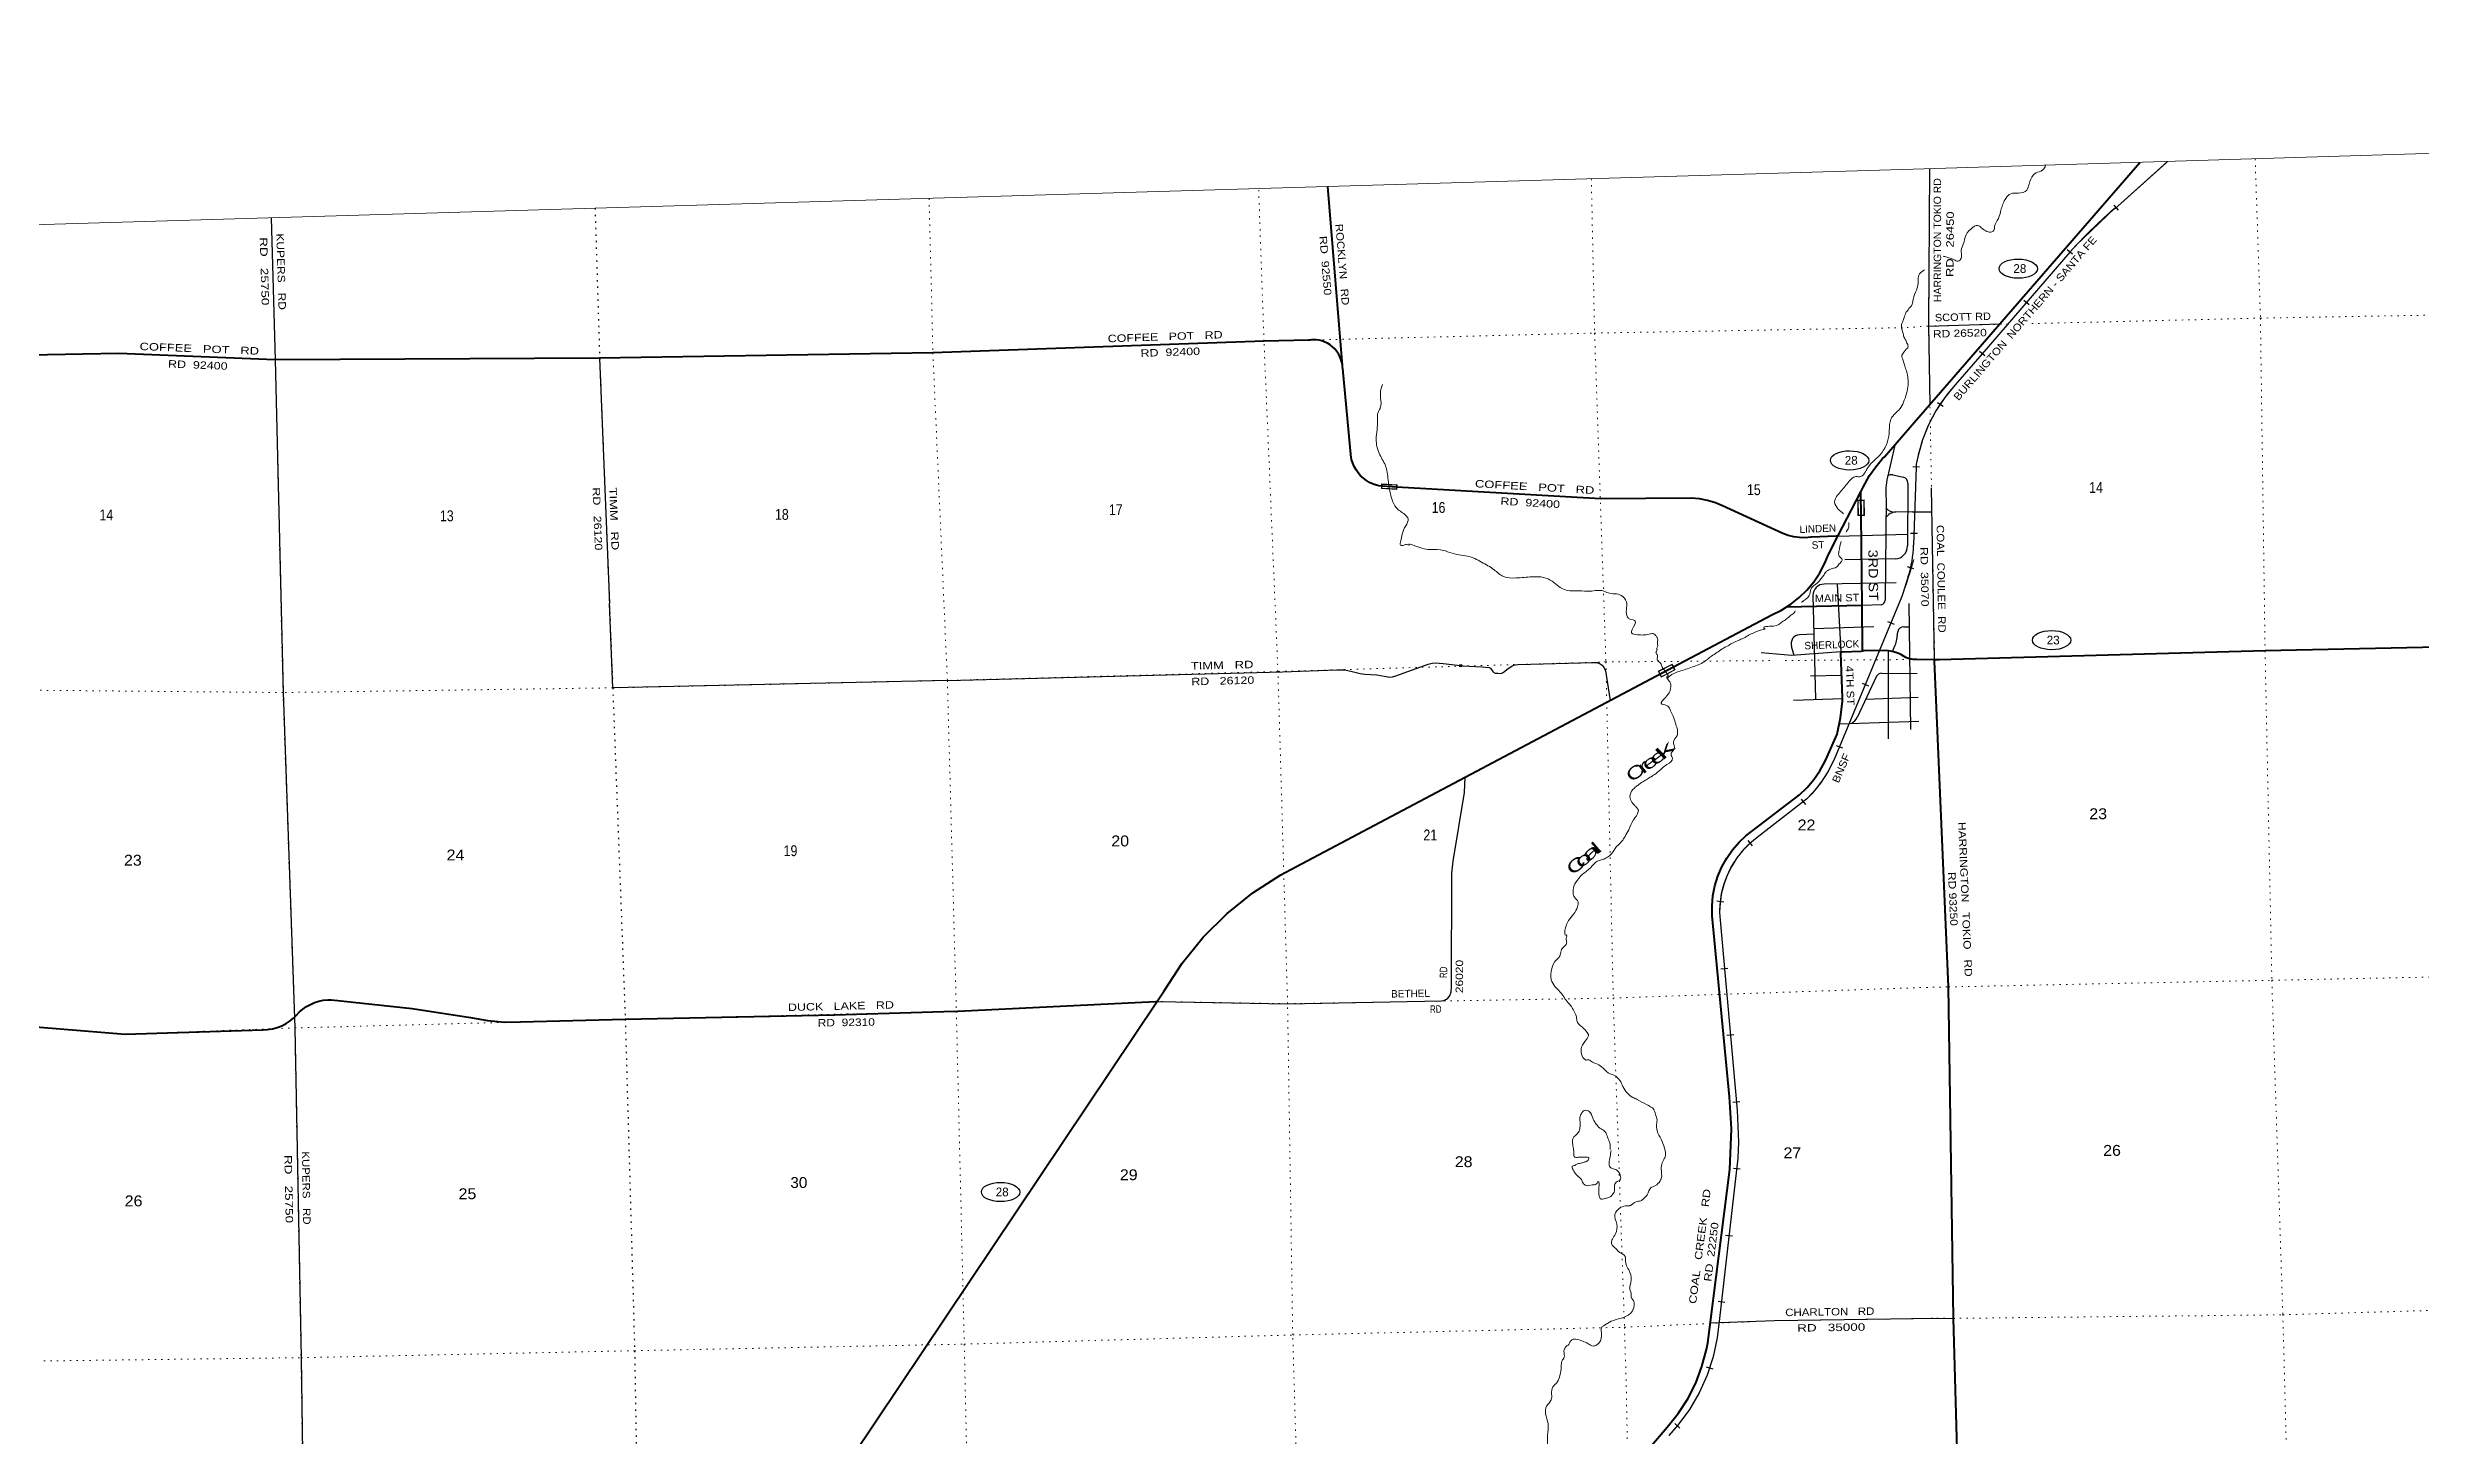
# Model space of a CAD drawing. Header units: feet. Extents: x 497223 to 751810, y -177792 to 12311.
# Drawn here: x 653781 to 691977, y -10028 to 12311 of the extents above; entities that cross this region are included whole.
import ezdxf
from ezdxf.enums import TextEntityAlignment as Align

# ---------------------------------------------------------------- set-up
doc = ezdxf.new("R2010")
doc.units = ezdxf.units.FT
doc.header["$LTSCALE"] = 70
doc.header["$PDMODE"] = 32
doc.header["$PDSIZE"] = 35
doc.linetypes.add('DOTTED', pattern=[1.5, 0.3, -1.2])
for name, color, linetype, lineweight in [('17', 7, 'Continuous', 25), ('23', 7, 'Continuous', 70), ('26', 7, 'Continuous', 40), ('29', 7, 'Continuous', 25), ('34', 7, 'Continuous', 25), ('39', 7, 'Continuous', 13), ('4', 7, 'Continuous', 13), ('59', 7, 'Continuous', 13), ('6', 7, 'DOTTED', 25), ('61', 7, 'Continuous', 13), ('7', 7, 'DOTTED', 13)]:
    doc.layers.add(name, color=color, linetype=linetype, lineweight=lineweight)
for name, color, linetype in [('27', 7, 'Continuous'), ('30', 7, 'Continuous'), ('41', 7, 'Continuous')]:
    doc.layers.add(name, color=color, linetype=linetype)

msp = doc.modelspace()

# ---------------------------------------------------------------- linework, layer by layer
at = {"layer": '17'}
for centre in [(685501.15, 8751.11), (682787.01, 5665.36), (686037.83, 2772.7), (669121.5, -6109.21)]:
    msp.add_ellipse(centre, major_axis=(-309.24, 1), ratio=0.500121, dxfattribs=at)
at = {"layer": '23'}
for p, q in [((683755.99, 6196.5), (687457.56, 10460.82)), ((682599.4, 4446.51), (682968.13, 5160.78))]:
    msp.add_line(p, q, dxfattribs=at)
for points in [[(682968.13, 5160.78), (683005.42, 5233.01), (683109.53, 5421.54), (683206.87, 5563.9), (683318.56, 5695.3), (683346.85, 5724.51), (683755.99, 6196.5)], [(682988.67, 3331.06), (682972.44, 4777.12), (682968.42, 5134.98), (682968.13, 5160.78)], [(671645.16, -3032.04), (671752.53, -2871.7), (672045.98, -2423.22), (672384.7, -2007.88), (672764.98, -1630.22), (673182.65, -1294.37), (673633.14, -1004.03), (673875.64, -873.67), (679953.48, 2341.74), (681536.33, 3179.13), (681692.26, 3256.32), (681839.26, 3349.38), (681975.74, 3457.3), (682100.18, 3578.89), (682211.23, 3712.82), (682307.68, 3857.63), (682388.46, 4011.72), (682440.59, 4138.86), (682599.4, 4446.51)], [(682999.13, 2598.53), (682996.63, 2621.38), (682988.67, 3331.06)], [(700698.39, -2169.05), (700568.87, -836.45), (700537.42, -606.4), (700467.83, -306.05), (699798.15, 1436.79), (699746.12, 1575.75), (699657.58, 1759.63), (699550.31, 1933.25), (699425.48, 2094.71), (699284.45, 2242.23), (699175.46, 2335.95), (698951.48, 2499.5), (698711.64, 2638.74), (698458.55, 2752.15), (698195, 2838.48), (697923.87, 2896.78), (697648.12, 2926.43), (697370.79, 2927.09), (697094.91, 2898.76), (694799.17, 2712.99), (689474.4, 2598.37), (684227.37, 2454.42), (684153.13, 2455.9), (683870.93, 2461.54)], [(683870.93, 2461.54), (683826.63, 2462.48), (683812.56, 2462.9), (683781.41, 2466.21), (683750.77, 2472.75), (683720.98, 2482.46), (683692.38, 2495.23), (683665.26, 2510.92), (683621.26, 2534.13), (683587.61, 2551.43), (683531.27, 2574.58), (683472.82, 2591.72), (683412.9, 2602.65), (683352.17, 2607.26), (683021.91, 2599.09), (682999.13, 2598.53)], [(653517.58, -23470.23), (657047.23, -19641.2), (657747.61, -19044.86), (657890.47, -18937.87), (661535.15, -16308.13), (661793.15, -16124.4), (662030.53, -15914.72), (662209.06, -15723.73), (666011.16, -11425.56), (666356.56, -10929.99), (671645.16, -3032.04)]]:
    msp.add_lwpolyline(points, dxfattribs=at)
at = {"layer": '26'}
for p, q in [((680237.72, 5057.95), (680239.71, 5059.98)), ((681714.44, 4489.6), (681712.38, 4493.6)), ((682988.67, 3331.06), (681768.19, 3302.68))]:
    msp.add_line(p, q, dxfattribs=at)
for points in [[(674626.43, 7168.14), (674624.43, 7192.71), (674390.27, 10070.9)], [(674626.43, 7168.14), (674624, 7192.71), (674623.38, 7198.94), (674614.4, 7247.17), (674600.51, 7294.19), (674581.84, 7339.51), (674558.62, 7382.61), (674531.08, 7423.04), (674499.54, 7460.34), (674464.33, 7494.11), (674425.85, 7523.98), (674384.52, 7549.62), (674340.78, 7570.75), (674295.12, 7587.13), (674248.04, 7598.6), (674200.05, 7605.02), (674151.68, 7606.32), (674128.46, 7604.48), (674105.23, 7602.63), (674078.46, 7601.97), (673364.74, 7584.33), (668032.29, 7395.85), (662668.38, 7309.59), (657446.38, 7285.56), (654930.42, 7385.48), (652625.62, 7341.37)], [(674766.78, 5704.18), (674628.87, 7142.71), (674626.43, 7168.14)], [(674771.27, 5677.69), (674769.91, 5683.78), (674766.8, 5704.19)], [(675501.39, 5234.4), (675271.49, 5249.83), (675211.64, 5257.32), (675173.59, 5266.18), (675116.51, 5285.44), (675061.76, 5310.56), (675009.93, 5341.27), (674961.6, 5377.22), (674917.29, 5418.03), (674877.49, 5463.25), (674842.63, 5512.38), (674813.1, 5564.88), (674789.22, 5620.19), (674771.25, 5677.68)], [(680237.72, 5057.95), (678778.49, 5048.92), (675501.39, 5234.4)], [(681714.44, 4489.6), (680739.87, 4931.69), (680626.31, 4980.16), (680499.74, 5019.64), (680369.73, 5045.66), (680237.72, 5057.95)], [(682599.4, 4446.51), (682569.71, 4445.3), (682173.53, 4429.2), (682161.47, 4427.61), (682070.45, 4421.08), (681979.24, 4424.1), (681888.84, 4436.63), (681800.25, 4458.55), (681714.44, 4489.6)], [(678756.18, -11176.34), (679851.27, -9894.13), (680028.75, -9673.53), (680182.2, -9435.59), (680309.93, -9182.92), (680410.56, -8918.28), (680482.97, -8644.57), (680503.18, -8537.21), (680861.25, -5747.19), (680885.27, -5089.73), (680856.25, -4577.98), (680575.53, -1665.51), (680573.18, -1502.7), (680587.86, -1340.54), (680619.4, -1180.8), (680667.47, -1025.24), (680731.54, -875.55), (680810.91, -733.38), (680904.7, -600.29), (681011.89, -477.72), (681117.78, -378.45), (681981.64, 284.91), (682103.84, 400.73), (682213.27, 528.69), (682308.73, 667.39), (682389.16, 815.3), (682420.17, 884.34), (682586.21, 1258.83), (682643.3, 1524.28), (682672.14, 1792.44), (682673.5, 1817.45), (682672.55, 1842.44), (682645.36, 2560.72), (682644.41, 2585.72), (682669.39, 2586.62), (682971.91, 2597.55), (682999.13, 2598.53)], [(684874.3, -24075.25), (684723.97, -18745.08), (684610.67, -13506.43), (684457.26, -8142.12), (684381.18, -2807.68), (684154.15, 2432.21), (684153.13, 2455.9)], [(652935.63, -3396.82), (655031.23, -3569.39), (657245.02, -3498.04), (657323.62, -3493.98), (657401.37, -3481.73), (657477.42, -3461.42), (657550.92, -3433.27), (657621.08, -3397.59), (657687.12, -3354.77), (657748.33, -3305.29), (657785.27, -3269.73), (657834.7, -3215.88), (657889.48, -3167.49), (657949.02, -3125.1), (658012.66, -3089.16), (658079.72, -3060.07), (658149.45, -3038.15), (658221.08, -3023.63), (658293.84, -3016.69), (658354.9, -3016.75), (659651.2, -3154.76), (660587.74, -3297.47), (660862.12, -3350.6), (661140.54, -3374.76), (661392.75, -3371.47), (663080.71, -3329.26), (666450.08, -3257.74), (668384.92, -3198.3), (668409.92, -3201.2), (668434.92, -3199.89), (671613.38, -3042.99), (671636.86, -3042.99)]]:
    msp.add_lwpolyline(points, dxfattribs=at)
at = {"layer": '29'}
for p, q in [((684053.86, 7827.49), (685204.16, 7860.74)), ((662668.38, 7309.59), (662825.37, 3362.98)), ((683513.29, 5911.84), (683395.29, 5397.1)), ((683485.29, 5432.49), (683654.97, 5396.53)), ((683373.64, 5048.65), (683359.56, 3416.54)), ((683725.94, 5298.48), (683718.77, 4288.68)), ((684153.07, 2457.21), (684106.66, 5223.87)), ((683796.32, 4838.81), (683527.47, 4834.07)), ((683798.08, 4838.87), (684105.79, 4838.02)), ((682594.71, 4446.32), (683720.29, 4479.98)), ((683520.68, 4080.38), (682710.47, 4066.33)), ((682197.63, 3493.69), (682239.33, 1823.76)), ((683534.34, 3696.41), (682376.82, 3673.64)), ((682588.87, 3673.01), (682644.91, 2585.91)), ((683295.09, 3343.01), (682988.67, 3331.06)), ((683741.11, 3360.92), (683767.16, 1336.66)), ((682214.97, 2868.59), (681980.64, 2860.93)), ((683177.05, 2987.27), (682212.61, 2954.53)), ((683479.11, 2592.29), (683522.6, 2689.91)), ((683547.54, 2782.81), (683564.02, 2907.8)), ((683660.49, 2987.55), (683744.76, 2988.65)), ((681895.12, 2526.93), (681854.05, 2672.68)), ((683405.29, 2603.05), (683410.01, 1185.07)), ((682659.06, 2205.41), (682158.06, 2195.09)), ((683220.36, 2192.21), (682910.39, 1528.72)), ((683298.82, 2239.14), (683875.9, 2237.65)), ((681885.63, 1809.15), (682675.26, 1834.07)), ((683048.89, 1825.01), (683889.41, 1855.53)), ((682626.24, 1428.4), (683901.16, 1467.34)), ((684189.14, -8140.04), (684457.26, -8142.12))]:
    msp.add_line(p, q, dxfattribs=at)
for points in [[(684074.52, 10358.11), (684056.53, 7847.89), (684076.28, 6563)], [(658135.04, -24686.3), (658025.92, -19332.39), (657945.08, -14136.16), (657867.93, -8776.76), (657767.45, -3469.03), (657577.37, 1928.09), (657452.15, 7283.79), (657384.64, 9569.5)], [(668264.98, 2124.06), (662879.37, 2005.32), (662825.37, 3362.98)], [(668264.98, 2124.06), (673660.24, 2265.33), (674535.6, 2295.57)], [(674535.6, 2295.57), (674655.41, 2295.78), (674712.19, 2284.86), (674799.56, 2260.81), (674908.76, 2234.58), (674983.03, 2223.66), (675179.6, 2212.73), (675297.54, 2190.87), (675387.09, 2177.77), (675428.59, 2179.95), (675485.38, 2199.61), (676005.2, 2387.57), (676066.36, 2402.88), (676114.41, 2405.05), (676245.46, 2396.31), (676568.71, 2356.97), (676865.75, 2343.86), (676983.7, 2335.12), (676995.7, 2329.68), (677005.54, 2322), (677042.66, 2267.39), (677060.14, 2251), (677079.79, 2243.35), (677123.48, 2238.95), (677167.16, 2236.79), (677182.45, 2238.98), (677202.11, 2247.7), (677234.86, 2269.57), (677276.37, 2304.52), (677333.16, 2343.86), (677357.18, 2358.09), (677383.39, 2370.11), (677409.6, 2376.66), (677446.73, 2381.03), (678666.58, 2414.92), (678700.44, 2413.83), (678722.28, 2411.1), (678731.56, 2409.46), (678753.95, 2402.9), (678774.69, 2391.94), (678803.09, 2369.03), (678819.48, 2349.36), (678834.76, 2327.5), (678848.95, 2300.15), (678856.6, 2278.33), (678933.33, 1802.04)], [(682644.43, 2585.67), (681856.49, 2525.14), (681361.77, 2570.29)], [(671636.86, -3042.99), (673741.21, -3079.14), (676216.01, -3032.06), (676255.32, -3025.5), (676279.35, -3016.76), (676300.1, -3003.65), (676318.07, -2989.98), (676339.41, -2963.21), (676355.69, -2938.61), (676364.53, -2918.41), (676372.68, -2887.26), (676378.57, -2799.23), (676387.32, -979.6), (676406.88, -785.96), (676590.09, 320.99), (676601.03, 568.17)], [(680546.07, -8213.62), (681578.01, -8179.01), (684189.14, -8140.04)]]:
    msp.add_lwpolyline(points, dxfattribs=at)
for centre, radius, start, end in [((684489.73, 5154.21), 1121.07, 167.48667, 185.40262), ((683468.48, 5233.28), 199.93, 85.17583, 109.73864), ((683627.3, 5301.79), 98.7, 358.07803, 73.71816), ((683535.24, 4640.52), 193.71, 92.29743, 147.72767), ((683511.72, 5007.59), 174.23, 216.88024, 275.18687), ((683513.44, 4285.61), 205.36, 272.02127, 0.85664), ((682374.72, 3496.54), 177.11, 89.32, 180.92206), ((683280.56, 3420.78), 79.11, 280.5854, 356.93059), ((681988.68, 2718.84), 142.32, 93.23648, 198.92568), ((682956.48, 2891.69), 601, 340.38271, 349.5626), ((683652.23, 2899.33), 88.61, 84.64752, 174.51336), ((683300.22, 2147.75), 91.41, 90.87939, 150.8908), ((682736.35, 1611.05), 192.53, 293.05015, 334.68507)]:
    msp.add_arc(centre, radius, start, end, dxfattribs=at)
msp.add_point((676527.57, 2360.94), dxfattribs=at)
at = {"layer": '34', "lineweight": 13}
for p, q in [((687877.21, 10449.62), (687048.14, 9707)), ((687057.26, 9729.22), (687059.27, 9729.28)), ((683861.55, 5604.81), (683816.97, 4298.77)), ((683627.08, 3474.15), (682537.47, 850.15)), ((682091.13, 211.88), (681299, -402.24)), ((680696.28, -1676), (680975.56, -4789.75)), ((680989.58, -5566.4), (680691.12, -8146.34)), ((680989.58, -5566.4), (680985.54, -5564.44))]:
    msp.add_line(p, q, dxfattribs=at)
at = {"layer": '34'}
for p, q in [((687116.81, 9693.18), (687043.01, 9775.57)), ((686373.38, 8981.93), (686289.62, 9054.16)), ((685675.11, 8168.26), (685591.34, 8240.5)), ((684964.01, 7347.72), (684880.25, 7419.95)), ((684291.42, 6532.8), (684199.57, 6594.43)), ((683913.49, 5558.18), (683802.94, 5561.96)), ((683879.52, 4486.51), (683768.98, 4490.28)), ((683712.25, 3958.72), (683817.72, 3925.4)), ((683399.59, 3072.62), (683501.74, 3030.2)), ((682990.81, 2081.39), (683092.96, 2038.97)), ((682572, 1079.62), (682674.16, 1037.2)), ((682007.79, 214.97), (682075.56, 127.55)), ((681149.31, -452.1), (681219.3, -537.75)), ((680651.7, -1419.96), (680761.02, -1436.78)), ((680715.21, -2515.11), (680825.37, -2505.22)), ((680813.59, -3582.8), (680923.76, -3572.91)), ((680907.99, -4664.48), (681018.16, -4654.6)), ((680917.58, -5723.25), (681027.46, -5735.96)), ((680790.21, -6801.54), (680900.09, -6814.26)), ((680669.58, -7866.95), (680779.46, -7879.66)), ((680478.5, -8920.96), (680583.52, -8955.68)), ((679974.14, -9835.22), (680057.07, -9908.42))]:
    msp.add_line(p, q, dxfattribs=at)
for points in [[(687903.24, 10474.4), (687050.98, 9711.02), (687058.99, 9730.53), (686429.11, 9125.96), (686379.49, 9072.61), (686331.32, 9016.75), (684921.95, 7382.54), (684488.2, 6879.6), (684488.2, 6879.67), (684320.48, 6678.79), (684176.33, 6463.95), (684055.44, 6235.22), (683959.11, 5995.12), (683888.41, 5746.26), (683860.45, 5604.94), (683858.88, 5558.95), (683815.87, 4298.81)], [(683731.67, 3797.03), (683646.19, 3521.37), (683628.1, 3473.74), (682538.47, 849.69), (682437.73, 654.29), (682317.12, 470.5), (682177.96, 300.32), (682091.87, 211.06), (681299.69, -403.1), (681179.76, -501.1), (681070.76, -611.06), (680973.86, -731.82), (680890.12, -862.05), (680820.44, -1000.31), (680765.6, -1145.11), (680726.19, -1294.83), (680702.65, -1447.86), (680695.23, -1602.53), (680697.38, -1675.93), (680976.66, -4789.68), (680999.67, -5304.4), (680990.68, -5566.48), (680692.21, -8146.46), (680658.05, -8456.29), (680591.67, -8760.89), (680493.82, -9056.9), (680365.55, -9341.05), (680208.29, -9610.23), (680023.77, -9861.51), (679876.52, -10028.32)]]:
    msp.add_lwpolyline(points, dxfattribs=at)
at = {"layer": '34', "lineweight": 13}
msp.add_lwpolyline([(686380.31, 9071.88), (684487.1, 6876.64), (684486.97, 6880.66)], dxfattribs=at)
for centre, radius, start, end in [((692507.89, 3422.65), 8334.33, 130.82543, 137.32598), ((686298.09, 5196.15), 2470.57, 137.14054, 170.47889), ((678474.41, 5457.9), 5521.35, 338.94357, 345.47169), ((680623.87, 1713.13), 2099.19, 314.34406, 335.72603), ((682174.4, -1595.94), 1480.29, 126.25447, 183.10021), ((676076.92, -5266.63), 4921.8, 356.50816, 5.56021), ((677718.71, -7975.3), 2977.33, 316.42469, 356.70678)]:
    msp.add_arc(centre, radius, start, end, dxfattribs=at)
at = {"layer": '34'}
msp.add_arc((682023.21, 4341.06), 1793, 342.34597, 358.64572, dxfattribs=at)
at = {"layer": '39'}
for p, q in [((683992.97, 8731.81), (683978.06, 8723.59)), ((679864.32, 2209.36), (679787.01, 2313.88)), ((679790.36, 2311.2), (679788.52, 2312.62))]:
    msp.add_line(p, q, dxfattribs=at)
for points in [[(685939.6, 10414.3), (685932.95, 10390.79), (685890.47, 10335.1), (685787.31, 10291.62), (685744.19, 10256.05), (685676.31, 10112.99), (685637.16, 10015.13), (685503.99, 9966.68), (685379.67, 9956.77), (685301.61, 9881.85), (685257.94, 9799.95), (685228.52, 9712.46), (685181.09, 9557.96), (685120.85, 9427.23), (685108.69, 9366.45), (685061.25, 9340.81), (684906.29, 9410.47), (684875.41, 9433.67), (684824.76, 9446.18), (684771.42, 9416.33), (684660.67, 9294.09), (684629.93, 9184.41), (684584.2, 9040.03), (684589.1, 8947.57), (684564.76, 8890.43), (684531.25, 8869.25), (684470.12, 8895.54), (684384.77, 8925.09), (684317.8, 8945.15), (684293.03, 8952.87)], [(683978.06, 8723.59), (683901, 8646.25), (683891.79, 8555.36), (683862.24, 8407.46), (683808.67, 8256.8), (683781.69, 8155.29), (683727.41, 8091.18), (683706.35, 8060.44), (683697.34, 8054.1)], [(683716.77, 7539.43), (683690.95, 7599.09), (683662.62, 7652.46), (683644.28, 7724.17), (683620.94, 7842.59), (683637.61, 7889.29), (683659.28, 7947.66), (683672.62, 7984.36), (683687.62, 8027.72), (683697.34, 8054.1)], [(683719.34, 7472.17), (683692.52, 7447.73), (683660.88, 7407.06), (683625.53, 7342.2), (683642.29, 7290.09), (683656.85, 7252.04), (683673.78, 7185.85), (683705.04, 7099.72), (683726.42, 6976.85), (683730.11, 6912.23), (683711.17, 6779.81), (683666.83, 6632.32), (683612.06, 6514.87), (683564.48, 6463.94), (683451.63, 6329.64), (683425.82, 6148.17), (683397.95, 5970.7), (683297.89, 5780.22), (683083.28, 5554.16), (683040.84, 5482.14), (682969.03, 5405.61), (682886.63, 5404.53), (682779.06, 5328.66), (682648.41, 5171.99), (682546.18, 4993.55), (682599.83, 4885.58), (682689.94, 4806.36)], [(683716.7, 7539.96), (683717.06, 7537.4), (683721.83, 7529.69), (683726.6, 7514.28), (683726.6, 7489.7), (683722.56, 7475.4), (683718.9, 7471.73)], [(675381.36, 5201.53), (675363.14, 5315.34), (675324.53, 5561.21), (675227.58, 5753.15), (675168.46, 5973.75), (675188.77, 6269.86), (675214.29, 6473.46), (675230, 6501.84), (675231.91, 6509.91), (675245.12, 6576.5), (675242.39, 6632.82), (675234.91, 6745.42), (675245.98, 6822.04), (675271.28, 6886.77)], [(679788.21, 2312.87), (679780.47, 2320.97), (679755.5, 2387.06), (679704.58, 2438.72), (679690.13, 2468.71), (679695.4, 2527.15), (679670.69, 2573.11), (679686.33, 2607.53), (679686.12, 2623.63), (679684.06, 2627.62), (679685.86, 2643.75), (679699.36, 2688.2), (679692.81, 2728.37), (679698.22, 2776.74), (679691.73, 2812.88), (679665.13, 2848.75), (679638.69, 2872.56), (679560.34, 2869.52), (679468.04, 2856.24), (679373.53, 2859.03), (679278.68, 2887.98), (679331.19, 3025.51), (679336.54, 3077.91), (679251.69, 3111.01), (679213.12, 3140.7), (679195.43, 3265.24), (679193.83, 3390), (679112.09, 3493.58), (678900.52, 3533.07), (678819.71, 3564.22), (678610.69, 3561.48), (678433.73, 3567.22), (678196.29, 3586.25), (678109.19, 3637.44), (678001.59, 3720.56), (677862.11, 3781.12), (677679.04, 3792.81), (677419.98, 3773.33), (677216.66, 3796.83), (677064.5, 3905.53), (676863.92, 4027.68), (676639.54, 4125.37), (676500.61, 4143.68), (676204.08, 4224.33), (676000.93, 4233.75), (675853.73, 4270.06), (675698.51, 4304.25), (675700.54, 4302.27), (675674.34, 4307.96), (675612.11, 4301.11), (675559.86, 4300.43), (675563, 4368.89), (675585.72, 4477.87), (675642.26, 4613.45), (675683.05, 4724.67), (675644.13, 4780.51), (675508.11, 4885.39), (675396.42, 5129.46), (675381.36, 5201.53)], [(682776.53, 4664.2), (682769.46, 4578.12), (682731.18, 4514.82)], [(682648.72, 4360.84), (682614.69, 4199.5), (682617.66, 4125.08), (682652.24, 4093.33), (682668.63, 4069.39), (682647.04, 4028.86), (682595.56, 3967.81), (682567.79, 3939.27), (682547.74, 3934.98), (682507.68, 3924.4), (682435.71, 3893.27), (682401.88, 3866.66), (682366.41, 3811.86), (682322.89, 3756.95), (682303.15, 3728.52), (682223.89, 3659.67), (682165.35, 3593.45), (682137.39, 3488.87), (682020.16, 3382.69), (682015.79, 3377.63)], [(681913.58, 3244.82), (681895.69, 3214.02), (681841.92, 3175.08), (681772.35, 3113.79), (681702.61, 3066.59), (681562.75, 3000.36), (681422.63, 2954.26), (681426.71, 2950.28), (681424.7, 2950.26), (681394.63, 2943.83), (681354.56, 2933.24), (681286.51, 2910.21), (681246.55, 2891.58), (681160.62, 2852.22), (681104.79, 2817.27), (681056.84, 2794.51), (680980.88, 2761.31), (680892.97, 2719.91), (680831.13, 2682.88), (680735.31, 2631.31), (680651.65, 2571.85), (680563.94, 2514.36), (680444.5, 2424.24), (680258.62, 2341.31), (680042.47, 2268.05), (679860.85, 2167.06), (679850.88, 2160.89), (679844.8, 2164.83), (679873.4, 2128.98), (679902.16, 2081.06), (679899.67, 1962.29), (679862.34, 1895.38), (679787.03, 1811.89), (679753.53, 1759.12), (679862.68, 1712.25), (679905.9, 1634.33), (679947.21, 1548.33), (679980.61, 1452.16), (679997.46, 1392.01), (680009.99, 1355.95), (680016.69, 1303.71), (680015.38, 1249.35), (679985.86, 1200.67)], [(679864.32, 2209.36), (679866.55, 2206.36), (679864.1, 2198.46), (679848.5, 2188.3), (679845.49, 2180.77), (679843.39, 2163.06)], [(679985.86, 1200.67), (679950.87, 1107.63), (679961.31, 1077.58), (679963.94, 1029.32), (679912.98, 928.02), (679937.82, 872), (679846.67, 770.18), (679771, 714.85), (679671.65, 625), (679593.89, 575.68), (679528.08, 534.57), (679458.26, 493.41), (679376.58, 435.99), (679322.86, 393.02), (679253.94, 281.43), (679269.25, 185.03), (679330.53, 109.36), (679344.81, 93.44), (679365.24, 67.55), (679383.61, 45.65), (679386.01, 15.49), (679307.33, -118.36), (679233.01, -278.32), (679172.07, -385.78), (679122.84, -464.92), (679011.74, -579.07), (678974.36, -641.95), (678859.01, -738.05), (678809.02, -758.82), (678738.94, -779.87), (678605.81, -900.35), (678474.54, -1008.73), (678405.21, -1088.12), (678340.57, -1219.78), (678337.48, -1292.27), (678360.52, -1364.42), (678417.75, -1438.14), (678406.73, -1518.78), (678349.92, -1634.24), (678262.84, -1740.03), (678223.73, -1825.07), (678204.59, -1899.78), (678231.65, -1971.88), (678237.63, -1967.78), (678235.62, -1967.8), (678235.9, -1989.94), (678224.23, -2020.28), (678232.95, -2072.49), (678223.57, -2124.94), (678160.06, -2188.16), (678135.02, -2273.01), (678111.6, -2327.65), (678067.93, -2370.49), (677993.37, -2512.34), (677985.63, -2691.56), (678043.33, -2801.49), (678124.86, -2888.97), (678190.29, -2974.66), (678257.8, -3066.35), (678308.77, -3122.03), (678335.52, -3169.98), (678378.86, -3257.97), (678391.34, -3290.01), (678396.11, -3348.31), (678485.94, -3455.81), (678561.39, -3539.35), (678581.93, -3573.29), (678550.83, -3656.21), (678474.03, -3779.98), (678471.43, -3890.7), (678536.94, -3982.42), (678549.05, -3986.29), (678573.09, -3979.94), (678633.75, -4007.32), (678704.55, -4042.62), (678793.63, -4091.77), (678903.43, -4188.94), (679022.76, -4245.75), (679087.93, -4311.31), (679139.47, -4411.26), (679207.14, -4515.03), (679298.51, -4586.28), (679367.28, -4619.6), (679519.1, -4702.14), (679634.7, -4781.12), (679661.78, -4855.23), (679687.14, -4951.5), (679683.69, -4995.82), (679689.4, -5126.56), (679753.41, -5258.55), (679807.53, -5402.75)], [(678947.65, -5438.14), (678932.87, -5538.96), (678916.08, -5639.81), (678916.59, -5680.05), (678931.02, -5708.04), (678981.61, -5733.54), (679056.46, -5770.8), (679093.47, -5834.72), (679090.53, -5919.28), (679046.58, -5939.98), (679003.11, -5998.91), (679002.29, -6091.5), (678953.03, -6168.62), (678911.22, -6199.35), (678875.12, -6205.86), (678825.06, -6220.61), (678788.93, -6225.1), (678760.38, -6193.28), (678753.06, -6092.75), (678750.29, -6034.42), (678756.04, -6012.21), (678741.06, -5941.96), (678715.4, -5978.53), (678641.22, -5993.58), (678546.89, -6004.88), (678496.13, -5965.29), (678469.25, -5907.28), (678400.06, -5841.77), (678365.33, -5797.95), (678336.57, -5750.03), (678321.83, -5697.9), (678363.8, -5679.23), (678409.74, -5656.49), (678475.88, -5641.54), (678525.92, -5624.79), (678551.94, -5616.4), (678579.79, -5593.89), (678587.29, -5551.53), (678545.03, -5548.06), (678464.61, -5547.1), (678400.35, -5551.97), (678364.12, -5548.41), (678349.25, -5486.22), (678342.24, -5409.84), (678327.01, -5319.47), (678330.14, -5251.01), (678425.27, -5145.11), (678446.42, -5070.37), (678451.51, -4997.85), (678444.4, -4913.42), (678457.87, -4866.96), (678489.4, -4818.24), (678513.26, -4797.81), (678597.91, -4814.81), (678653.52, -4918.73), (678690.63, -4990.7), (678707.04, -5016.65), (678729.43, -5038.49), (678737.71, -5056.5), (678745.85, -5064.44), (678788.42, -5092.06), (678855.39, -5141.5), (678890.67, -5227.57), (678926.03, -5319.69), (678935.39, -5422.2)], [(679807.53, -5402.75), (679817.41, -5545.51), (679789.92, -5596.18), (679758.9, -5685.14), (679760.35, -5797.82), (679753.61, -5898.53), (679735.93, -5930.96), (679660.52, -6006.41), (679590.57, -6037.52), (679527.73, -6153.05), (679472.26, -6216.17), (679426.47, -6250.98), (679350.26, -6264.05), (679250.6, -6329.75), (679180.28, -6332.69), (679078.33, -6376.28), (679007.14, -6467.78), (679039.31, -6624.33), (679017.21, -6781.6), (678956.95, -6941.38), (679022.27, -7019.01), (679087.39, -7080.55), (679174.64, -7143.81), (679179.72, -7226.26), (679252.34, -7402.41), (679264.49, -7565.26), (679251.87, -7678.13), (679270.71, -7736.25), (679277.7, -7810.62), (679308.42, -7854.49), (679317.49, -7934.87), (679274.67, -8044.11), (679111.06, -8138.83), (678950.9, -8189.22), (678841.17, -8253.05), (678797.34, -8283.81), (678795.06, -8418.68), (678716.58, -8568.63), (678658.53, -8587.5), (678579.66, -8550.3), (678486.64, -8507.24), (678339.53, -8478.97), (678274.09, -8548.25), (678262.32, -8570.55), (678256.31, -8572.64), (678236.35, -8582.96), (678189.25, -8672.13), (678192.5, -8768.69), (678159.04, -8823.46), (678146.21, -8920.23), (678123.91, -9061.4), (678079.05, -9168.65), (678011.71, -9246.01), (677991.07, -9360.99), (677984.25, -9455.67), (677909.15, -9555.26), (677894.63, -9676.21), (677932.85, -9834.7), (677927.24, -10023.95), (677926.27, -10104.46), (677923.03, -10164.88), (677907.6, -10215.39), (677863.82, -10250.18), (677830.72, -10333.13), (677856.13, -10433.42), (677842.4, -10459.76), (677840.44, -10463.81), (677824.34, -10462.01), (677804.94, -10516.6), (677795.46, -10561), (677752.72, -10676.27), (677735.43, -10738.89), (677708.67, -10845.9), (677692.34, -10982.97), (677671.66, -11093.93), (677634.95, -11209.12), (677596, -11306.23), (677482.61, -11398.28), (677337.76, -11545.08), (677268.73, -11648.62), (677126.02, -11805.45), (677024.95, -11917.46), (676922.38, -12069.74), (676833.06, -12157.45), (676731.77, -12253.36), (676658.94, -12373.05), (676534.19, -12519.59), (676414.53, -12593.6), (676330.69, -12638.97), (676283.05, -12685.88), (676211.74, -12767.32)]]:
    msp.add_spline(points, degree=3, dxfattribs=at)
at = {"layer": '4'}
msp.add_lwpolyline([(497222.97, 5471.78), (528293.91, 6177.1), (559363.85, 6925.15), (590432.73, 7715.93), (621500.49, 8549.46), (652567.07, 9425.72), (683632.43, 10344.71), (714696.49, 11306.43), (745759.19, 12310.89), (751809.62, -170897.82), (720494.89, -171910.42), (689178.8, -172879.94), (657861.41, -173806.39), (626542.78, -174689.76), (595222.96, -175530.05), (563902.01, -176327.26), (532580.01, -177081.38), (501256.99, -177792.42)], close=True, dxfattribs=at)
at = {"layer": '59'}
for points in [[(683023.45, 5028.32), (683026.38, 4778.33), (682921.39, 4777.1), (682918.46, 5027.08)], [(683015.54, 5020.23), (682926.54, 5019.17), (682929.29, 4785.18), (683018.29, 4786.23)], [(679707.63, 2271.05), (679929.1, 2387.03), (679977.92, 2293.81), (679756.45, 2177.82)], [(679718.43, 2267.66), (679925.72, 2376.22), (679967.12, 2297.18), (679759.82, 2188.61)]]:
    msp.add_lwpolyline(points, close=True, dxfattribs=at)
at = {"layer": '6'}
msp.add_lwpolyline([(662594.4, 9721.75), (662668.38, 7309.59), (662879.37, 2005.32), (663080.71, -3329.26), (663231.77, -8662.49), (663318.45, -13990.52), (663357.92, -19242.7), (663485.46, -24622.52), (663565.16, -27961.59)], dxfattribs=at)
at = {"layer": '61'}
for p, q in [((675254.67, 5287.59), (675504.29, 5273.81)), ((675504.29, 5273.81), (675500.15, 5198.92))]:
    msp.add_line(p, q, dxfattribs=at)
msp.add_lwpolyline([(675500.15, 5198.92), (675250.53, 5212.71), (675254.67, 5287.59)], dxfattribs=at)
msp.add_lwpolyline([(675258.95, 5220.25), (675262.21, 5279.16), (675495.86, 5266.26), (675492.6, 5207.34)], close=True, dxfattribs=at)
at = {"layer": '7'}
msp.add_line((683871.35, 2461.76), (681733.37, 2445.08), dxfattribs=at)
for points in [[(685099.94, -35483.53), (684986.66, -29477.05), (684874.3, -24075.25), (684723.97, -18745.08), (684610.67, -13506.43), (684457.26, -8142.12), (684381.18, -2807.68), (684155.21, 2517.38), (684056.53, 7847.89), (684074.52, 10358.11)], [(689315.32, 10517.46), (689399.64, 7955.01), (689474.4, 2598.37), (689583.55, -2700.83), (689759.69, -8075.57), (689900.8, -13367.75), (690004.43, -18692.23), (690190.29, -24001.17), (690334.98, -29343.59), (690473.13, -34541.21), (690493.55, -35319.62)], [(674287.14, -35804.79), (674280.98, -35173.86), (674207.86, -29805.4), (674121, -24463.28), (674080.2, -18951.51), (673980.83, -13730.31), (673823.89, -8409.23), (673741.21, -3079.14), (673585.94, 2268.12), (673361.29, 7582.36), (673275.02, 10037.62)], [(678629.77, 10197.89), (678683.02, 7713.4), (678864.57, 2421.69), (678982.43, -2986.43), (679163.2, -8285.06), (679192.37, -9220.46), (679232.57, -11387.06)], [(657384.64, 9569.5), (657446.38, 7285.56), (657571.6, 1929.86), (657761.68, -3467.26), (657862.16, -8774.99), (657939.31, -14143.39), (658020.15, -19330.62), (658129.27, -24684.53), (658261.12, -30086.43), (658422.75, -35459.77), (658424.94, -36269.63)], [(667971.3, 9880.13), (668032.29, 7395.85), (668264.98, 2124.06), (668409.92, -3201.2), (668537.15, -8556.87), (668653.25, -13828.17), (668744.06, -19008.24), (668814.92, -24357.6), (668927.82, -29138.44), (668943.57, -29823.94), (669102.5, -35142.98), (669077.1, -35959.97)], [(685718.62, 7867.2), (689399.64, 7955.01), (694725.36, 8048.46), (699852.21, 8375.59), (702639.51, 8617.97), (705233.97, 9241.12), (707065.07, 9282.7)], [(652625.62, 7341.37), (654930.42, 7385.48), (657446.38, 7285.56), (662668.38, 7309.59), (668032.29, 7395.85), (673364.74, 7584.33), (678681.86, 7714.25), (683711.24, 7802.83)], [(683711.24, 7802.83), (684053.86, 7827.49), (685368.92, 7858.86)], [(683871.35, 2461.76), (684139.05, 2458.79), (689474.4, 2598.37), (694799.17, 2712.99), (700143.09, 3116.19), (705588.32, 4009.84), (710726.03, 3997.9), (714923.47, 4134.39)], [(681505.33, 2443.22), (678864.57, 2421.69), (673585.94, 2268.12), (668264.98, 2124.06), (662879.37, 2005.32), (657571.6, 1929.86), (652780.45, 1973.91)], [(684023.12, -2815.85), (684381.18, -2807.68), (689583.55, -2700.83), (694962.82, -2592.59), (700272.15, -2176.36), (705576.46, -2114.73), (710866.96, -1739.35), (715098.05, -1381.99)], [(655031.23, -3569.39), (655031.23, -3569.39), (657761.68, -3467.26), (663080.71, -3329.26), (668409.92, -3201.2), (671601.97, -3042.72), (673741.21, -3079.14), (678982.43, -2986.43), (684023.12, -2815.85)], [(684192.55, -8140.61), (684457.26, -8142.12), (689759.69, -8084.57), (695069.09, -7928.13), (700414.51, -7508.78), (705744.25, -7424.22), (710994.82, -7058.12), (715273.05, -6911.72)], [(653092.78, -8835.36), (657862.16, -8774.99), (663231.77, -8662.49), (668537.15, -8556.87), (673823.89, -8409.23), (679163.2, -8285.06), (681578.01, -8179.01), (684189.14, -8140.04)]]:
    msp.add_lwpolyline(points, dxfattribs=at)

# ---------------------------------------------------------------- texts
at = {"layer": '17'}
for s, p in [('28', (685527.2, 8682.8)), ('28', (682813.06, 5597.05)), ('23', (686063.88, 2704.39)), ('28', (669147.55, -6177.52))]:
    msp.add_text(s, height=140, dxfattribs=at).set_placement(p, align=Align.CENTER)
at = {"layer": '17', "width": 1.15}
msp.add_text('3RD ST', height=150, rotation=270.643, dxfattribs=at).set_placement((683088.62, 4227.09))
at = {"layer": '27'}
for s, rotation, width, p in [('RD  92550', 274.651, 1.25, (674252.32, 9273.41)), ('ROCKLYN   RD', 274.651, 1.15, (674509.63, 9467)), ('COFFEE   POT   RD', 2.024, 1.25, (670848.6, 7565.44)), ('COFFEE   POT   RD', 357.726, 1.3, (655261.37, 7442.02)), ('RD  92400', 357.726, 1.25, (655719.49, 7160.75)), ('RD  92400', 2.024, 1.25, (671376.33, 7330.73)), ('COFFEE   POT   RD', 356.761, 1.3, (676754.53, 5233.59)), ('RD  92400', 356.761, 1.25, (677164.69, 4952.3)), ('MAIN ST', 1.332, 1.1, (682228.82, 3383.67)), ('4TH ST', 272.168, 1.15, (682723.06, 2358.63)), ('HARRINGTON   TOKIO   RD', 272.481, 1.2, (684533.83, -155.88)), ('RD 93250', 272.481, 1.2, (684371.22, -960.67)), ('DUCK   LAKE   RD', 1.377, 1.25, (665701.01, -3196.27)), ('RD  92310', 0.88, 1.2, (666179.18, -3445.96)), ('COAL   CREEK   RD', 82.687, 1.25, (680316.53, -7914.65)), ('RD  22250', 82.687, 1.25, (680558.62, -7555.3))]:
    msp.add_text(s, height=120, rotation=rotation, dxfattribs=dict(at, width=width)).set_placement(p)
for s, rotation, p in [('LINDEN', 2.328, (681983.32, 4495.95)), ('ST', 2.328, (682180.11, 4242.09)), ('SHERLOCK', 2.068, (682062.19, 2623.33))]:
    msp.add_text(s, height=120, rotation=rotation, dxfattribs=at).set_placement(p)
at = {"layer": '30'}
for s, rotation, width, p in [('HARRINGTON TOKIO RD', 90.061, 1.05, (684260.98, 8213.61)), ('RD   26450', 89.589, 1.3, (684458.75, 8616.33)), ('RD   25750', 271.692, 1.35, (657197.1, 9254.77)), ('KUPERS   RD', 271.692, 1.2, (657464.42, 9316.03)), ('SCOTT RD', 1.656, 1.1, (684161.26, 7901.82)), ('RD 26520', 1.656, 1.2, (684130.36, 7639.43)), ('RD   26120', 272.278, 1.25, (662553.43, 5229.21)), ('TIMM   RD', 272.278, 1.3, (662821.35, 5225.07)), ('COAL  COULEE  RD', 270.961, 1.15, (684186.73, 4624.18)), ('RD  35070', 270.961, 1.25, (683926.34, 4270.98)), ('TIMM   RD', 1.5, 1.3, (672184.83, 2296.72)), ('RD   26120', 1.5, 1.25, (672192.39, 2045.15)), ('RD', 89.724, 0.8, (676309.64, -2666.12)), ('26020', 89.724, 1.2, (676564.5, -2908.41)), ('RD', 1.09, 0.8, (676034.91, -3226.29)), ('RD   25750', 271.085, 1.35, (657594.6, -5513.52)), ('KUPERS   RD', 271.085, 1.15, (657875.06, -5454.95)), ('CHARLTON   RD', 0.855, 1.15, (681751.78, -8106.41)), ('RD   35000', 0.855, 1.35, (681943.9, -8356.65))]:
    msp.add_text(s, height=120, rotation=rotation, dxfattribs=dict(at, width=width)).set_placement(p)
msp.add_text('BETHEL', height=120, rotation=1.013, dxfattribs=at).set_placement((675408.35, -2979.64))
at = {"layer": '34', "width": 1.15}
for s, rotation, p in [('BURLINGTON  NORTHERN - SANTA FE', 49.225, (684539.63, 6618.03)), ('BNSF', 67.107, (682611.17, 462.99))]:
    msp.add_text(s, height=120, rotation=rotation, dxfattribs=at).set_placement(p)
at = {"layer": '41'}
for s, rotation, width, p in [('C', 37.519, 1.5, (679395.52, 563.79)), ('r', 38.622, 2, (679524.57, 659.17)), ('e', 37.004, 1.7, (679630.39, 733.22)), ('e', 37.902, 1.75, (679753.55, 820)), ('k', 44.311, 2.25, (679884.44, 930.16)), ('C', 39.734, 1.6, (678445.71, -924.06)), ('o', 37.937, 1.75, (678556.34, -830.54)), ('a', 41.328, 2, (678681.04, -719.37)), ('l', 40.346, 1.65, (678775.34, -640.68))]:
    msp.add_text(s, height=200, rotation=rotation, dxfattribs=dict(at, width=width)).set_placement(p, align=Align.CENTER)
at = {"layer": '7'}
for s, width, p in [('16', 0.85, (676060.13, 4820.17)), ('15', 0.85, (681135.25, 5106.43)), ('14', 0.85, (686642.34, 5142.19)), ('14', 0.85, (654616.95, 4700.05)), ('13', 0.85, (660097.66, 4686.19)), ('18', 0.85, (665490.77, 4709.27)), ('17', 0.85, (670865.25, 4784.11)), ('23', 1.1, (686644.83, -108.54)), ('20', 1.1, (670904.08, -546.1)), ('21', 0.85, (675927.81, -450.03)), ('22', 1.1, (681950.88, -288.91)), ('23', 1.1, (655012, -856.61)), ('24', 1.1, (660205.09, -772.58)), ('19', 0.85, (665629.82, -703.15)), ('28', 1.1, (676432.05, -5708.37)), ('27', 1.1, (681722.39, -5565.67)), ('26', 1.1, (686867.97, -5526.39)), ('25', 1.1, (660397.88, -6224)), ('30', 1.05, (665737.95, -6043.46)), ('29', 1.1, (671041.32, -5919)), ('26', 1.1, (655023.53, -6339.32))]:
    msp.add_text(s, height=175, dxfattribs=dict(at, width=width)).set_placement(p)

doc.saveas('drawing.dxf')
